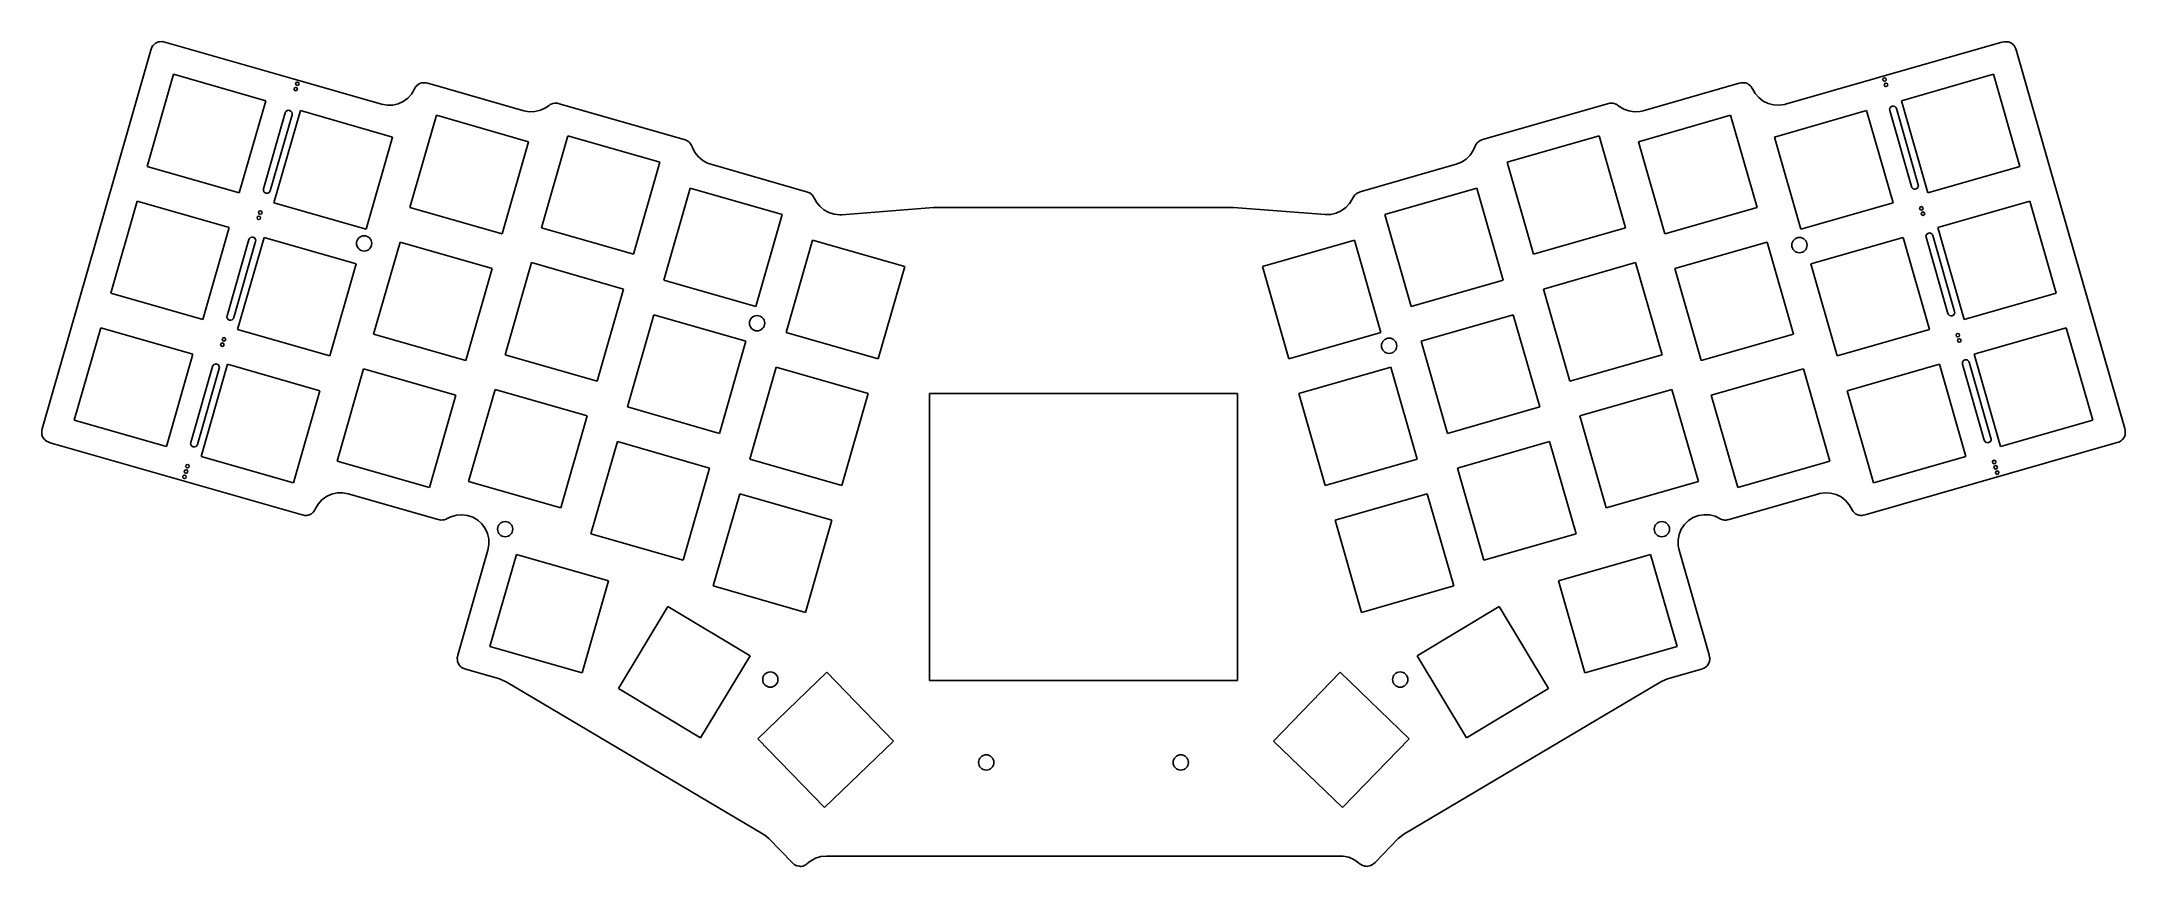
# Model space of a CAD drawing. Header units: millimetres. Extents: x 30 to 330, y -149 to -30.
import ezdxf

# ---------------------------------------------------------------- set-up
doc = ezdxf.new("R2010")
doc.units = ezdxf.units.MM
doc.layers.add('Edge.Cuts', color=254, linetype='CONTINUOUS', true_color=0xd0d2cd)

msp = doc.modelspace()

# ---------------------------------------------------------------- linework, layer by layer
at = {"layer": 'Edge.Cuts', "linetype": 'CONTINUOUS'}
for p, q in [((46.422, -30.006), (46.467, -29.98)), ((46.467, -29.98), (46.613, -29.907)), ((46.613, -29.907), (46.87, -29.808999)), ((46.87, -29.808999), (46.920999, -29.799)), ((46.920999, -29.799), (47.081999, -29.777)), ((47.081999, -29.777), (47.391999, -29.767)), ((47.391999, -29.767), (47.526999, -29.788)), ((47.526999, -29.788), (47.769, -29.842)), ((47.769, -29.842), (65.914, -35.045)), ((294.086, -35.045), (312.191, -29.853)), ((312.191, -29.853), (312.514, -29.789)), ((312.514, -29.789), (312.639, -29.775)), ((312.639, -29.775), (312.914, -29.771)), ((312.914, -29.771), (312.966, -29.779)), ((312.966, -29.779), (313.125, -29.814)), ((313.125, -29.814), (313.385999, -29.9)), ((313.385999, -29.9), (313.432, -29.924)), ((313.432, -29.924), (313.571, -30.009)), ((40.557999, -49.1), (45.748999, -30.994999)), ((45.748999, -30.994999), (45.866, -30.686999)), ((45.866, -30.686999), (45.919999, -30.573)), ((45.919999, -30.573), (46.062999, -30.338)), ((46.062999, -30.338), (46.097, -30.299)), ((46.097, -30.299), (46.211, -30.182)), ((46.211, -30.182), (46.422, -30.006)), ((313.571, -30.009), (313.789999, -30.175)), ((313.789999, -30.175), (313.826, -30.213)), ((313.826, -30.213), (313.93, -30.339)), ((313.93, -30.339), (314.103, -30.596)), ((314.103, -30.596), (314.157, -30.722)), ((314.157, -30.722), (314.24, -30.955)), ((314.24, -30.955), (319.442, -49.1)), ((45.215396, -47.730807), (49.019192, -34.465396)), ((49.019192, -34.465396), (62.284603, -38.269192)), ((65.914, -35.045), (78.958, -38.785)), ((84.048, -36.091), (84.259, -35.915)), ((84.259, -35.915), (84.304, -35.888)), ((84.304, -35.888), (84.45, -35.815)), ((84.45, -35.815), (84.707, -35.718)), ((84.707, -35.718), (84.758, -35.707)), ((84.758, -35.707), (84.92, -35.686)), ((84.92, -35.686), (85.229, -35.675)), ((85.229, -35.675), (85.365, -35.697)), ((85.365, -35.697), (85.606, -35.75)), ((85.606, -35.75), (99.428, -39.713)), ((260.576, -39.712), (274.354, -35.761)), ((274.354, -35.761), (274.677, -35.697)), ((274.677, -35.697), (274.802, -35.683)), ((274.802, -35.683), (275.077, -35.679)), ((275.077, -35.679), (275.128, -35.687)), ((275.128, -35.687), (275.287, -35.722)), ((275.287, -35.722), (275.549, -35.808)), ((275.549, -35.808), (275.595, -35.833)), ((275.595, -35.833), (275.734, -35.917)), ((275.734, -35.917), (275.953, -36.084)), ((281.049, -38.783), (294.086, -35.045)), ((297.715396, -38.269192), (310.980807, -34.465396)), ((310.980807, -34.465396), (314.784603, -47.730807)), ((62.284603, -38.269192), (58.480807, -51.534603)), ((78.958, -38.785), (79.755, -38.928)), ((79.755, -38.928), (80.564, -38.908)), ((80.564, -38.908), (81.352, -38.726)), ((81.352, -38.726), (82.088, -38.388)), ((82.088, -38.388), (82.741, -37.91)), ((82.741, -37.91), (83.283, -37.309)), ((83.283, -37.309), (83.672, -36.66)), ((83.672, -36.66), (83.757, -36.482)), ((83.757, -36.482), (83.9, -36.247)), ((83.9, -36.247), (83.934, -36.207)), ((83.934, -36.207), (84.048, -36.091)), ((102.558, -39.316), (103.089, -38.943)), ((103.089, -38.943), (103.178, -38.869)), ((103.178, -38.869), (103.223, -38.842)), ((103.223, -38.842), (103.369, -38.769)), ((103.369, -38.769), (103.626, -38.672)), ((103.626, -38.672), (103.677, -38.661)), ((103.677, -38.661), (103.838, -38.64)), ((103.838, -38.64), (104.148, -38.63)), ((104.148, -38.63), (104.283, -38.650999)), ((104.283, -38.650999), (104.525, -38.704)), ((104.525, -38.704), (122.511, -43.861)), ((237.449, -43.873), (255.435, -38.716)), ((255.435, -38.716), (255.759, -38.650999)), ((255.759, -38.650999), (255.882999, -38.637)), ((255.882999, -38.637), (256.158, -38.633)), ((256.158, -38.633), (256.209999, -38.641)), ((256.209999, -38.641), (256.369, -38.676)), ((256.369, -38.676), (256.63, -38.762)), ((256.63, -38.762), (256.676, -38.787)), ((256.676, -38.787), (256.815, -38.871)), ((256.815, -38.871), (257.055999, -39.054)), ((275.953, -36.084), (275.989, -36.121)), ((275.989, -36.121), (276.093, -36.247)), ((276.093, -36.247), (276.266, -36.504)), ((276.266, -36.504), (276.267, -36.508)), ((276.267, -36.508), (276.277, -36.525)), ((276.277, -36.525), (276.294, -36.561)), ((276.294, -36.561), (276.296, -36.56)), ((276.296, -36.56), (276.658, -37.216)), ((276.658, -37.216), (277.183999, -37.831)), ((277.183999, -37.831), (277.823, -38.328)), ((277.823, -38.328), (278.549, -38.686)), ((278.549, -38.686), (279.332, -38.891)), ((279.332, -38.891), (280.14, -38.933)), ((280.14, -38.933), (280.941, -38.812)), ((280.941, -38.812), (281.049, -38.783)), ((301.519192, -51.534603), (297.715396, -38.269192)), ((65.112567, -40.016367), (61.970301, -50.97475)), ((66.073828, -40.292004), (62.931563, -51.250387)), ((63.479396, -52.967807), (67.283192, -39.702396)), ((67.283192, -39.702396), (80.548603, -43.506192)), ((83.052396, -53.638807), (86.856192, -40.373396)), ((86.856192, -40.373396), (100.121603, -44.177192)), ((99.428, -39.713), (100.224, -39.856)), ((100.224, -39.856), (101.034, -39.836)), ((101.034, -39.836), (101.822, -39.654)), ((101.822, -39.654), (102.558, -39.316)), ((257.055999, -39.054), (257.747, -39.476)), ((257.747, -39.476), (258.509, -39.749)), ((258.509, -39.749), (259.31, -39.864)), ((259.31, -39.864), (260.118, -39.815)), ((259.878396, -44.177192), (273.143807, -40.373396)), ((260.118, -39.815), (260.576, -39.712)), ((273.143807, -40.373396), (276.947603, -53.638807)), ((279.451396, -43.506192), (292.716807, -39.702396)), ((292.716807, -39.702396), (296.520603, -52.967807)), ((296.040946, -39.685602), (299.183212, -50.643985)), ((297.002208, -39.409964), (300.144474, -50.368348)), ((80.548603, -43.506192), (76.744807, -56.771603)), ((100.121603, -44.177192), (96.317807, -57.442603)), ((101.971396, -56.592807), (105.775192, -43.327396)), ((105.775192, -43.327396), (119.040603, -47.131192)), ((122.511, -43.861), (122.819, -43.978)), ((122.819, -43.978), (122.932, -44.032)), ((122.932, -44.032), (123.168, -44.175)), ((123.168, -44.175), (123.207, -44.209)), ((123.207, -44.209), (123.323, -44.323)), ((123.323, -44.323), (123.499, -44.534)), ((123.499, -44.534), (123.526, -44.579)), ((123.526, -44.579), (123.598999, -44.725)), ((123.598999, -44.725), (123.706, -45.008)), ((236.105, -45.435), (236.358, -44.836)), ((236.358, -44.836), (236.394, -44.726)), ((236.394, -44.726), (236.418, -44.68)), ((236.418, -44.68), (236.503, -44.541)), ((236.503, -44.541), (236.668999, -44.322)), ((236.668999, -44.322), (236.707, -44.286)), ((236.707, -44.286), (236.833, -44.182)), ((236.833, -44.182), (237.09, -44.01)), ((237.09, -44.01), (237.216, -43.956)), ((237.216, -43.956), (237.449, -43.873)), ((240.959396, -47.131192), (254.224807, -43.327396)), ((254.224807, -43.327396), (258.028603, -56.592807)), ((263.682192, -57.442603), (259.878396, -44.177192)), ((283.255192, -56.771603), (279.451396, -43.506192)), ((58.480807, -51.534603), (45.215396, -47.730807)), ((119.040603, -47.131192), (115.236807, -60.396603)), ((123.706, -45.008), (124.069, -45.731)), ((124.069, -45.731), (124.57, -46.367)), ((124.57, -46.367), (125.189, -46.889)), ((125.189, -46.889), (125.9, -47.275)), ((125.9, -47.275), (126.342, -47.431)), ((126.342, -47.431), (140.12, -51.382)), ((219.84, -51.393), (233.661, -47.43)), ((233.661, -47.43), (234.413, -47.129)), ((234.413, -47.129), (235.088, -46.683)), ((235.088, -46.683), (235.66, -46.111)), ((235.66, -46.111), (236.105, -45.435)), ((244.763192, -60.396603), (240.959396, -47.131192)), ((314.784603, -47.730807), (301.519192, -51.534603)), ((30.117999, -85.509), (40.557999, -49.1)), ((119.580396, -64.112807), (123.384192, -50.847396)), ((123.384192, -50.847396), (136.649603, -54.651192)), ((223.350396, -54.651192), (236.615807, -50.847396)), ((236.615807, -50.847396), (240.419603, -64.112807)), ((319.442, -49.1), (329.871, -85.469)), ((39.978396, -65.994807), (43.782192, -52.729396)), ((43.782192, -52.729396), (57.047603, -56.533192)), ((76.744807, -56.771603), (63.479396, -52.967807)), ((96.317807, -57.442603), (83.052396, -53.638807)), ((140.12, -51.382), (140.429, -51.498)), ((140.429, -51.498), (140.542, -51.552)), ((140.542, -51.552), (140.777, -51.695)), ((140.777, -51.695), (140.816, -51.729)), ((140.816, -51.729), (140.933, -51.843)), ((140.933, -51.843), (141.109, -52.055)), ((141.109, -52.055), (141.135, -52.1)), ((141.135, -52.1), (141.299, -52.427)), ((141.299, -52.427), (141.311, -52.42)), ((141.311, -52.42), (141.523, -52.843)), ((141.523, -52.843), (142.024, -53.479)), ((142.024, -53.479), (142.643, -54.001)), ((145.209, -54.686), (158.423, -53.658)), ((158.423, -53.658), (158.578, -53.652)), ((158.578, -53.652), (201.422, -53.652)), ((201.422, -53.652), (201.577, -53.658)), ((201.577, -53.658), (214.774, -54.684)), ((217.108, -54.147), (217.761, -53.669)), ((217.761, -53.669), (218.304, -53.069)), ((218.304, -53.069), (218.62, -52.534)), ((218.62, -52.534), (218.631, -52.54)), ((218.631, -52.54), (218.809, -52.2)), ((218.809, -52.2), (218.894, -52.061)), ((218.894, -52.061), (219.06, -51.842)), ((219.06, -51.842), (219.098, -51.806)), ((219.098, -51.806), (219.223, -51.702)), ((219.223, -51.702), (219.481, -51.53)), ((219.481, -51.53), (219.607, -51.476)), ((219.607, -51.476), (219.84, -51.393)), ((276.947603, -53.638807), (263.682192, -57.442603)), ((296.520603, -52.967807), (283.255192, -56.771603)), ((302.952396, -56.533192), (316.217807, -52.729396)), ((316.217807, -52.729396), (320.021603, -65.994807)), ((57.047603, -56.533192), (53.243807, -69.798603)), ((115.236807, -60.396603), (101.971396, -56.592807)), ((136.649603, -54.651192), (132.845807, -67.916603)), ((142.643, -54.001), (143.353999, -54.387)), ((143.353999, -54.387), (144.128, -54.623)), ((144.128, -54.623), (144.934, -54.697)), ((144.934, -54.697), (145.209, -54.686)), ((214.774, -54.684), (215.583, -54.665)), ((215.583, -54.665), (216.372, -54.483)), ((216.372, -54.483), (217.108, -54.147)), ((227.154192, -67.916603), (223.350396, -54.651192)), ((258.028603, -56.592807), (244.763192, -60.396603)), ((306.756192, -69.798603), (302.952396, -56.533192)), ((59.875458, -58.280335), (56.733192, -69.238719)), ((60.83672, -58.555973), (57.694454, -69.514356)), ((58.242396, -71.231807), (62.046192, -57.966396)), ((62.046192, -57.966396), (75.311603, -61.770192)), ((77.815396, -71.902807), (81.619192, -58.637396)), ((81.619192, -58.637396), (94.884603, -62.441192)), ((137.189396, -71.633807), (140.993192, -58.368396)), ((140.993192, -58.368396), (154.258603, -62.172192)), ((205.741396, -62.172192), (219.006807, -58.368396)), ((219.006807, -58.368396), (222.810603, -71.633807)), ((265.115396, -62.441192), (278.380807, -58.637396)), ((278.380807, -58.637396), (282.184603, -71.902807)), ((284.688396, -61.770192), (297.953807, -57.966396)), ((297.953807, -57.966396), (301.757603, -71.231807)), ((301.278055, -57.949571), (304.420321, -68.907954)), ((302.239317, -57.673933), (305.381583, -68.632317)), ((75.311603, -61.770192), (71.507807, -75.035603)), ((94.884603, -62.441192), (91.080807, -75.706603)), ((96.734396, -74.856807), (100.538192, -61.591396)), ((100.538192, -61.591396), (113.803603, -65.395192)), ((154.258603, -62.172192), (150.454807, -75.437603)), ((209.545192, -75.437603), (205.741396, -62.172192)), ((246.196396, -65.395192), (259.461807, -61.591396)), ((259.461807, -61.591396), (263.265603, -74.856807)), ((268.919192, -75.706603), (265.115396, -62.441192)), ((288.492192, -75.035603), (284.688396, -61.770192)), ((113.803603, -65.395192), (109.999807, -78.660603)), ((132.845807, -67.916603), (119.580396, -64.112807)), ((240.419603, -64.112807), (227.154192, -67.916603)), ((250.000192, -78.660603), (246.196396, -65.395192)), ((53.243807, -69.798603), (39.978396, -65.994807)), ((320.021603, -65.994807), (306.756192, -69.798603)), ((34.741396, -84.258807), (38.545192, -70.993396)), ((38.545192, -70.993396), (51.810603, -74.797192)), ((71.507807, -75.035603), (58.242396, -71.231807)), ((91.080807, -75.706603), (77.815396, -71.902807)), ((114.343396, -82.376807), (118.147192, -69.111396)), ((118.147192, -69.111396), (131.412603, -72.915192)), ((150.454807, -75.437603), (137.189396, -71.633807)), ((222.810603, -71.633807), (209.545192, -75.437603)), ((228.587396, -72.915192), (241.852807, -69.111396)), ((241.852807, -69.111396), (245.656603, -82.376807)), ((282.184603, -71.902807), (268.919192, -75.706603)), ((301.757603, -71.231807), (288.492192, -75.035603)), ((308.189396, -74.797192), (321.454807, -70.993396)), ((321.454807, -70.993396), (325.258603, -84.258807)), ((51.810603, -74.797192), (48.006807, -88.062603)), ((109.999807, -78.660603), (96.734396, -74.856807)), ((131.412603, -72.915192), (127.608807, -86.180603)), ((232.391192, -86.180603), (228.587396, -72.915192)), ((263.265603, -74.856807), (250.000192, -78.660603)), ((311.993192, -88.062603), (308.189396, -74.797192)), ((54.638349, -76.544304), (51.496083, -87.502688)), ((55.599611, -76.819942), (52.457345, -87.778325)), ((53.005396, -89.495807), (56.809192, -76.230396)), ((56.809192, -76.230396), (70.074603, -80.034192)), ((72.578396, -90.166807), (76.382192, -76.901396)), ((76.382192, -76.901396), (89.647603, -80.705192)), ((131.952396, -89.897807), (135.756192, -76.632396)), ((135.756192, -76.632396), (149.021603, -80.436192)), ((210.978396, -80.436192), (224.243807, -76.632396)), ((224.243807, -76.632396), (228.047603, -89.897807)), ((270.352396, -80.705192), (283.617807, -76.901396)), ((283.617807, -76.901396), (287.421603, -90.166807)), ((289.925396, -80.034192), (303.190807, -76.230396)), ((303.190807, -76.230396), (306.994603, -89.495807)), ((306.515164, -76.213539), (309.65743, -87.171923)), ((307.476426, -75.937902), (310.618691, -86.896285)), ((70.074603, -80.034192), (66.270807, -93.299603)), ((89.647603, -80.705192), (85.843807, -93.970603)), ((91.497396, -93.120807), (95.301192, -79.855396)), ((95.301192, -79.855396), (108.566603, -83.659192)), ((149.021603, -80.436192), (145.217807, -93.701603)), ((157.85, -80.455), (202.15, -80.455)), ((157.85, -121.755), (157.85, -80.455)), ((202.15, -80.455), (202.15, -121.755)), ((214.782192, -93.701603), (210.978396, -80.436192)), ((251.433396, -83.659192), (264.698807, -79.855396)), ((264.698807, -79.855396), (268.502603, -93.120807)), ((274.156192, -93.970603), (270.352396, -80.705192)), ((293.729192, -93.299603), (289.925396, -80.034192)), ((108.566603, -83.659192), (104.762807, -96.924603)), ((127.608807, -86.180603), (114.343396, -82.376807)), ((245.656603, -82.376807), (232.391192, -86.180603)), ((255.237192, -96.924603), (251.433396, -83.659192)), ((30.043, -85.886), (30.063999, -85.75)), ((30.052999, -86.196), (30.043, -85.886)), ((30.074999, -86.357), (30.052999, -86.196)), ((30.063999, -85.75), (30.117999, -85.509)), ((30.085, -86.408), (30.074999, -86.357)), ((30.182999, -86.664999), (30.085, -86.408)), ((30.256, -86.811), (30.182999, -86.664999)), ((30.282, -86.856), (30.256, -86.811)), ((30.458, -87.067), (30.282, -86.856)), ((48.006807, -88.062603), (34.741396, -84.258807)), ((325.258603, -84.258807), (311.993192, -88.062603)), ((329.715, -86.848999), (329.549, -87.068)), ((329.8, -86.71), (329.715, -86.848999)), ((329.824, -86.664), (329.8, -86.71)), ((329.909999, -86.402999), (329.824, -86.664)), ((329.871, -85.469), (329.935, -85.792)), ((329.945, -86.244), (329.909999, -86.402999)), ((329.935, -85.792), (329.95, -85.917)), ((329.953, -86.192), (329.945, -86.244)), ((329.95, -85.917), (329.953, -86.192)), ((30.574999, -87.181), (30.458, -87.067)), ((30.614, -87.215), (30.574999, -87.181)), ((30.848999, -87.358), (30.614, -87.215)), ((30.961999, -87.412), (30.848999, -87.358)), ((31.270999, -87.529), (30.961999, -87.412)), ((67.52, -97.923), (31.270999, -87.529)), ((66.270807, -93.299603), (53.005396, -89.495807)), ((109.106396, -100.640807), (112.910192, -87.375396)), ((112.910192, -87.375396), (126.175603, -91.179192)), ((145.217807, -93.701603), (131.952396, -89.897807)), ((228.047603, -89.897807), (214.782192, -93.701603)), ((233.824396, -91.179192), (247.089807, -87.375396)), ((247.089807, -87.375396), (250.893603, -100.640807)), ((328.769, -87.517), (292.519, -97.912)), ((306.994603, -89.495807), (293.729192, -93.299603)), ((329.002, -87.435), (328.769, -87.517)), ((329.129, -87.381), (329.002, -87.435)), ((329.385999, -87.208), (329.129, -87.381)), ((329.510999, -87.104), (329.385999, -87.208)), ((329.549, -87.068), (329.510999, -87.104)), ((85.843807, -93.970603), (72.578396, -90.166807)), ((126.175603, -91.179192), (122.371807, -104.444603)), ((237.628192, -104.444603), (233.824396, -91.179192)), ((287.421603, -90.166807), (274.156192, -93.970603)), ((70.386, -95.764), (69.843, -96.364)), ((71.039, -95.285), (70.386, -95.764)), ((71.775, -94.948), (71.039, -95.285)), ((72.563, -94.765), (71.775, -94.948)), ((73.372, -94.745), (72.563, -94.765)), ((74.169, -94.888), (73.372, -94.745)), ((87.094, -98.594), (74.169, -94.888)), ((104.762807, -96.924603), (91.497396, -93.120807)), ((126.715396, -108.160807), (130.519192, -94.895396)), ((130.519192, -94.895396), (143.784603, -98.699192)), ((216.215396, -98.699192), (229.480807, -94.895396)), ((229.480807, -94.895396), (233.284603, -108.160807)), ((268.502603, -93.120807), (255.237192, -96.924603)), ((285.824, -94.89), (272.946, -98.583)), ((285.932, -94.860999), (285.824, -94.89)), ((286.733, -94.74), (285.932, -94.860999)), ((287.541, -94.783), (286.733, -94.74)), ((288.324, -94.987), (287.541, -94.783)), ((289.05, -95.345), (288.324, -94.987)), ((289.688999, -95.842), (289.05, -95.345)), ((290.215, -96.457), (289.688999, -95.842)), ((67.762, -97.977), (67.52, -97.923)), ((67.898, -97.997999), (67.762, -97.977)), ((68.207, -97.988), (67.898, -97.997999)), ((68.369, -97.966), (68.207, -97.988)), ((68.42, -97.956), (68.369, -97.966)), ((68.677, -97.858), (68.42, -97.956)), ((68.823, -97.785), (68.677, -97.858)), ((68.868, -97.759), (68.823, -97.785)), ((69.079, -97.583), (68.868, -97.759)), ((69.193, -97.466), (69.079, -97.583)), ((69.227, -97.426999), (69.193, -97.466)), ((69.37, -97.192), (69.227, -97.426999)), ((69.455, -97.013), (69.37, -97.192)), ((69.843, -96.364), (69.455, -97.013)), ((87.336, -98.648), (87.094, -98.594)), ((87.471, -98.669), (87.336, -98.648)), ((87.781, -98.658999), (87.471, -98.669)), ((87.942, -98.637), (87.781, -98.658999)), ((87.993, -98.627), (87.942, -98.637)), ((88.25, -98.529), (87.993, -98.627)), ((88.396, -98.456), (88.25, -98.529)), ((88.419, -98.442), (88.396, -98.456)), ((88.956, -98.181), (88.419, -98.442)), ((89.734, -97.958), (88.956, -98.181)), ((90.541, -97.896999), (89.734, -97.958)), ((91.344, -98), (90.541, -97.896999)), ((92.109, -98.262), (91.344, -98)), ((92.807, -98.673), (92.109, -98.262)), ((93.407, -99.216), (92.807, -98.673)), ((143.784603, -98.699192), (139.980807, -111.964603)), ((220.019192, -111.964603), (216.215396, -98.699192)), ((267.081, -98.751), (266.5, -99.314)), ((267.764, -98.316), (267.081, -98.751)), ((268.52, -98.027), (267.764, -98.316)), ((269.319, -97.896999), (268.52, -98.027)), ((270.127, -97.93), (269.319, -97.896999)), ((270.913, -98.125), (270.127, -97.93)), ((271.643, -98.473999), (270.913, -98.125)), ((271.705, -98.512), (271.643, -98.473999)), ((271.751, -98.536), (271.705, -98.512)), ((272.012, -98.622), (271.751, -98.536)), ((272.171, -98.657), (272.012, -98.622)), ((272.223, -98.664999), (272.171, -98.657)), ((272.498, -98.662), (272.223, -98.664999)), ((272.623, -98.646999), (272.498, -98.662)), ((272.946, -98.583), (272.623, -98.646999)), ((290.577, -97.113), (290.215, -96.457)), ((290.579, -97.112), (290.577, -97.113)), ((290.596, -97.148), (290.579, -97.112)), ((290.606, -97.166), (290.596, -97.148)), ((290.607, -97.169), (290.606, -97.166)), ((290.78, -97.426), (290.607, -97.169)), ((290.884, -97.551999), (290.78, -97.426)), ((290.92, -97.59), (290.884, -97.551999)), ((291.139, -97.756), (290.92, -97.59)), ((291.278, -97.841), (291.139, -97.756)), ((291.324, -97.865), (291.278, -97.841)), ((291.586, -97.951), (291.324, -97.865)), ((291.745, -97.985999), (291.586, -97.951)), ((291.796, -97.994), (291.745, -97.985999)), ((292.071, -97.991), (291.796, -97.994)), ((292.196, -97.976), (292.071, -97.991)), ((292.519, -97.912), (292.196, -97.976)), ((93.885, -99.869), (93.407, -99.216)), ((94.223, -100.604), (93.885, -99.869)), ((94.406, -101.393), (94.223, -100.604)), ((94.426, -102.202), (94.406, -101.393)), ((122.371807, -104.444603), (109.106396, -100.640807)), ((250.893603, -100.640807), (237.628192, -104.444603)), ((265.733, -100.729999), (265.577999, -101.524)), ((265.577999, -101.524), (265.586, -102.334)), ((266.043999, -99.983), (265.733, -100.729999)), ((266.5, -99.314), (266.043999, -99.983)), ((89.941, -118.137), (94.282, -102.999)), ((94.282, -102.999), (94.426, -102.202)), ((94.565396, -116.887807), (98.369192, -103.622396)), ((98.369192, -103.622396), (111.634603, -107.426192)), ((248.365396, -107.426192), (261.630807, -103.622396)), ((261.630807, -103.622396), (265.434603, -116.887807)), ((265.586, -102.334), (265.716, -102.991999)), ((265.716, -102.991999), (270.047, -118.098)), ((111.634603, -107.426192), (107.830807, -120.691603)), ((252.169192, -120.691603), (248.365396, -107.426192)), ((139.980807, -111.964603), (126.715396, -108.160807)), ((233.284603, -108.160807), (220.019192, -111.964603)), ((113.059782, -122.948691), (120.167308, -111.119782)), ((120.167308, -111.119782), (131.996217, -118.227308)), ((228.003782, -118.227308), (239.832691, -111.119782)), ((239.832691, -111.119782), (246.940217, -122.948691)), ((107.830807, -120.691603), (94.565396, -116.887807)), ((265.434603, -116.887807), (252.169192, -120.691603)), ((89.867, -118.515), (89.888, -118.379)), ((89.877, -118.824), (89.867, -118.515)), ((89.899, -118.986), (89.877, -118.824)), ((89.888, -118.379), (89.941, -118.137)), ((89.909, -119.037), (89.899, -118.986)), ((90.007, -119.294), (89.909, -119.037)), ((90.08, -119.439), (90.007, -119.294)), ((90.106, -119.485), (90.08, -119.439)), ((90.282, -119.696), (90.106, -119.485)), ((90.398, -119.81), (90.282, -119.696)), ((90.438, -119.844), (90.398, -119.81)), ((90.673, -119.987), (90.438, -119.844)), ((131.996217, -118.227308), (124.888691, -130.056217)), ((235.111308, -130.056217), (228.003782, -118.227308)), ((269.562, -119.837), (269.305, -120.009)), ((269.687, -119.733), (269.562, -119.837)), ((269.725, -119.697), (269.687, -119.733)), ((269.891, -119.478), (269.725, -119.697)), ((269.976, -119.339), (269.891, -119.478)), ((270, -119.293), (269.976, -119.339)), ((270.086, -119.031), (270, -119.293)), ((270.047, -118.098), (270.111999, -118.421)), ((270.121, -118.872), (270.086, -119.031)), ((270.111999, -118.421), (270.126, -118.546)), ((270.129, -118.821), (270.121, -118.872)), ((270.126, -118.546), (270.129, -118.821)), ((90.786, -120.041), (90.673, -119.987)), ((91.095, -120.158), (90.786, -120.041)), ((95.951, -121.55), (91.095, -120.158)), ((96.154, -121.614), (95.951, -121.55)), ((96.889, -121.955), (96.154, -121.614)), ((133.889, -143.891), (96.889, -121.955)), ((124.888691, -130.056217), (113.059782, -122.948691)), ((133.125412, -130.155698), (143.052301, -120.569412)), ((143.052301, -120.569412), (152.638587, -130.496301)), ((202.15, -121.755), (157.85, -121.755)), ((207.361412, -130.496301), (216.947698, -120.569412)), ((216.947698, -120.569412), (226.874587, -130.155698)), ((263.111, -121.955), (226.111, -143.891)), ((246.940217, -122.948691), (235.111308, -130.056217)), ((263.297, -121.851), (263.111, -121.955)), ((264.048999, -121.55), (263.297, -121.851)), ((268.945, -120.146), (264.048999, -121.55)), ((269.179, -120.063), (268.945, -120.146)), ((269.305, -120.009), (269.179, -120.063)), ((142.711698, -140.082587), (133.125412, -130.155698)), ((152.638587, -130.496301), (142.711698, -140.082587)), ((217.288301, -140.082587), (207.361412, -130.496301)), ((226.874587, -130.155698), (217.288301, -140.082587)), ((134.108, -144.031), (133.889, -143.891)), ((226.111, -143.891), (225.461, -144.373)), ((134.726, -144.554), (134.108, -144.031)), ((138.065, -148.011), (134.726, -144.554)), ((225.274, -144.554), (221.964, -147.981)), ((225.461, -144.373), (225.274, -144.554)), ((138.248, -148.178), (138.065, -148.011)), ((138.355, -148.264), (138.248, -148.178)), ((138.628, -148.41), (138.355, -148.264)), ((138.778, -148.471999), (138.628, -148.41)), ((138.828, -148.489), (138.778, -148.471999)), ((139.099, -148.533), (138.828, -148.489)), ((139.262, -148.542), (139.099, -148.533)), ((139.314, -148.542), (139.262, -148.542)), ((139.585, -148.495), (139.314, -148.542)), ((139.742, -148.452), (139.585, -148.495)), ((139.791, -148.435), (139.742, -148.452)), ((140.033, -148.302), (139.791, -148.435)), ((140.136, -148.231), (140.033, -148.302)), ((140.466, -147.961), (140.136, -148.231)), ((140.712, -147.775), (140.466, -147.961)), ((141.42, -147.382999), (140.712, -147.775)), ((142.192, -147.14), (141.42, -147.382999)), ((142.997, -147.058), (142.192, -147.14)), ((217, -147.058), (142.997, -147.058)), ((217.391, -147.078), (217, -147.058)), ((218.185, -147.238), (217.391, -147.078)), ((218.929, -147.554), (218.185, -147.238)), ((219.595, -148.014), (218.929, -147.554)), ((219.827, -148.212), (219.595, -148.014)), ((219.937, -148.293999), (219.827, -148.212)), ((220.215, -148.430999), (219.937, -148.293999)), ((220.368, -148.487), (220.215, -148.430999)), ((220.418, -148.502), (220.368, -148.487)), ((220.69, -148.537), (220.418, -148.502)), ((220.853, -148.54), (220.69, -148.537)), ((220.905, -148.538), (220.853, -148.54)), ((221.175, -148.482), (220.905, -148.538)), ((221.329999, -148.433), (221.175, -148.482)), ((221.379, -148.414), (221.329999, -148.433)), ((221.615, -148.274), (221.379, -148.414)), ((221.716, -148.199), (221.615, -148.274)), ((221.964, -147.981), (221.716, -148.199))]:
    msp.add_line(p, q, dxfattribs=at)
at = {"layer": 'Edge.Cuts'}
for centre, radius in [((66.833487, -35.828783), 0.249999), ((295.281287, -35.222378), 0.249999), ((295.501797, -35.991388), 0.249999), ((66.612977, -36.597792), 0.249999), ((300.60101, -53.774456), 0.249999), ((61.293255, -55.149868), 0.249999), ((61.513765, -54.380858), 0.249999), ((300.82152, -54.543466), 0.249999), ((76.451, -58.822), 1.099999), ((283.049, -59.072), 1.099999), ((133.009999, -70.317), 1.099999), ((305.838119, -72.038425), 0.249999), ((56.056146, -73.413837), 0.249999), ((56.276656, -72.644827), 0.249999), ((223.99, -73.567), 1.099999), ((306.058629, -72.807434), 0.249999), ((50.598527, -92.446815), 0.249999), ((50.819037, -91.677805), 0.249999), ((51.039547, -90.908796), 0.249999), ((311.075228, -90.302394), 0.249999), ((311.295737, -91.071403), 0.249999), ((311.516247, -91.840413), 0.249999), ((96.755, -99.981), 1.099999), ((263.245, -99.981), 1.099999), ((134.92, -121.642), 1.099999), ((225.579999, -121.642), 1.099999), ((166, -133.582), 1.099999), ((194, -133.582), 1.099999)]:
    msp.add_circle(centre, radius, dxfattribs=at)
for centre, radius, start, end in [((65.5932, -40.1542), 0.500006, -15.99847313, 163.99849038), ((296.5216, -39.5478), 0.500018, -343.99737017, -164.0025683), ((62.4509, -51.1126), 0.500022, -196.00445634, -15.99549525), ((299.6639, -50.5062), 0.499955, -164.00551439, 16.00546659), ((60.3561, -58.4182), 0.500023, -15.99531089, 163.99524997), ((301.7587, -57.8118), 0.5, -343.9942398, -164.00569884), ((304.9009, -68.7701), 0.50004, -163.99447109, 15.99442318), ((57.2138, -69.3765), 0.500033, -195.99657113, -16.00337963), ((55.119, -76.6821), 0.500013, -16.00319598, 164.00313446), ((306.9958, -76.0757), 0.500011, -344.00212464, -163.99792425), ((310.1381, -87.0341), 0.499961, -164.0007605, 16.00085356), ((51.9767, -87.6405), 0.500015, -195.9997018, -16.00024938)]:
    msp.add_arc(centre, radius, start, end, dxfattribs=at)

doc.saveas('drawing.dxf')
